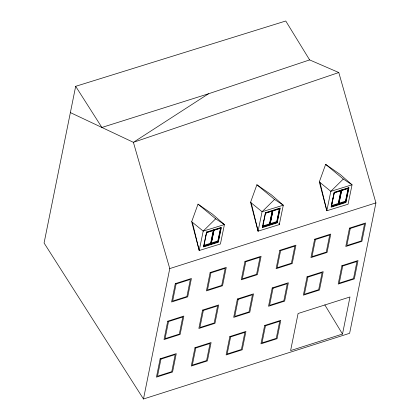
<?xml version="1.0" encoding="UTF-8"?>
<svg xmlns="http://www.w3.org/2000/svg" width="420" height="420" viewBox="0 0 420 420"><rect width="100%" height="100%" fill="white"/><g stroke="black" fill="none" stroke-linecap="round" stroke-linejoin="round"><path stroke-width="0.63" d="M75.673 86.32L44.079 243.012L143.472 399L349.624 333.302L375.921 202.886L338.788 72.529L309.624 59.902L285.757 21L75.673 86.32L101.887 127.46L208.499 93.781L309.624 59.902M143.472 399L169.764 268.585L133.397 142.322L70.376 112.597M342.505 334.052L349.981 296.966L298.084 313.504L290.608 350.59L342.505 334.052L324.818 304.883M205.532 236.528L205.795 235.258M206.666 232.444L221.041 227.892L218.159 241.868L203.784 246.419L206.666 232.444L206.451 232.082M210.714 243.794L213.596 229.819L213.811 230.181L210.929 244.157L210.714 243.794L203.569 246.057L203.784 246.419M214.058 230.102L211.181 244.078L210.961 243.716L217.943 241.505L220.694 228.165M258.069 231.152L262.07 211.733L274.544 199.437L283.295 205.202L279.295 224.621L258.069 231.152L251.234 202.897M263.099 223.514L263.75 220.337M265.54 213.077L279.914 208.525L277.032 222.5L262.658 227.052L265.54 213.077L265.325 212.714M269.588 224.427L272.47 210.452L272.685 210.814L269.803 224.789L269.588 224.427L262.442 226.69L262.658 227.052M272.932 210.735L270.055 224.71L269.834 224.348L272.585 211.008M270.322 223.02L272.816 210.919L279.384 208.84L276.759 221.576L270.191 223.655M277.032 222.5L276.817 222.138L279.568 208.798M331.989 202.482L332.64 199.306M331.627 204.981L333.989 193.52M331.417 206.656L334.299 192.675L348.673 188.123L345.791 202.104L331.417 206.656L331.202 206.293L338.347 204.031L341.098 190.691M345.791 202.104L345.576 201.742L348.458 187.761M191.672 221.708L198.014 204.136L212.41 214.116L224.422 224.574L220.421 243.994L199.196 250.52L191.672 221.708L203.196 231.1L224.422 224.574L215.67 218.804L198.014 204.136M250.546 202.335L256.888 184.769L271.283 194.744L283.295 205.202L262.07 211.733L250.546 202.335L258.074 231.131M319.305 181.939L325.647 164.372L340.043 174.347L352.055 184.805L348.054 204.225L326.828 210.751L319.305 181.939L330.829 191.331L352.055 184.805L343.303 179.041L325.647 164.372M215.67 218.804L203.196 231.1L199.196 250.52L192.36 222.264M343.303 179.041L330.829 191.331L326.828 210.751L319.993 182.501M208.499 93.781L133.397 142.322L338.788 72.529M169.764 268.585L375.921 202.886M265.361 213.281L272.149 211.129L269.524 223.865L262.736 226.018M206.488 232.649L213.276 230.501L210.651 243.238L203.863 245.385M334.12 192.885L340.909 190.733L338.284 203.469L331.495 205.616M269.834 224.348L276.817 222.138M345.576 201.742L338.594 203.952L338.814 204.314L341.691 190.334L341.476 189.971L338.562 204.393L338.347 204.031M256.888 184.769L274.544 199.437M341.229 190.05L341.444 190.412M217.943 241.505L218.159 241.868M279.31 224.542L279.038 223.519L279.295 224.621M160.151 358.764L156.445 377.139L172.552 372.005L176.258 353.635L160.151 358.764M167.727 321.195L164.021 339.57L180.128 334.435L183.834 316.06L167.727 321.195M175.303 283.621L171.596 301.996L187.703 296.861L191.41 278.486L175.303 283.621M160.944 359.116L157.5 376.199L171.759 371.658L175.203 354.569L160.944 359.116M168.52 321.542L165.076 338.63L179.335 334.084L182.779 317L168.52 321.542M176.096 283.973L172.652 301.056L186.91 296.515L190.355 279.426L176.096 283.973M194.985 347.666L191.284 366.035L207.391 360.906L211.097 342.531L194.985 347.666M202.561 310.091L198.859 328.466L214.966 323.332L218.673 304.957L202.561 310.091M210.137 272.517L206.435 290.892L222.542 285.757L226.249 267.388L210.137 272.517M195.783 348.012L192.339 365.101L206.593 360.554L210.042 343.471L195.783 348.012M203.359 310.443L199.915 327.526L214.168 322.98L217.618 305.897L203.359 310.443M210.934 272.869L207.491 289.952L221.744 285.411L225.194 268.322L210.934 272.869M229.824 336.562L226.118 354.937L242.23 349.802L245.931 331.427L229.824 336.562M237.4 298.988L233.693 317.363L249.805 312.228L253.507 293.853L237.4 298.988M244.976 261.418L241.269 279.788L257.381 274.659L261.083 256.284L244.976 261.418M230.617 336.908L227.173 353.997L241.432 349.451L244.876 332.367L230.617 336.908M238.192 299.339L234.749 316.423L249.008 311.881L252.452 294.793L238.192 299.339M245.774 261.765L242.324 278.854L256.583 274.307L260.027 257.224L245.774 261.765M264.663 325.458L260.957 343.833L277.064 338.699L280.77 320.324L264.663 325.458M272.239 287.889L268.532 306.259L284.639 301.13L288.346 282.755L272.239 287.889M279.815 250.315L276.108 268.69L292.215 263.555L295.921 245.18L279.815 250.315M265.456 325.81L262.012 342.893L276.271 338.352L279.715 321.263L265.456 325.81M273.031 288.236L269.588 305.324L283.846 300.778L287.291 283.694L273.031 288.236M280.607 250.661L277.163 267.75L291.422 263.204L294.866 246.12L280.607 250.661M307.072 276.785L303.371 295.16L319.478 290.026L323.185 271.651L307.072 276.785M314.648 239.211L310.947 257.586L327.054 252.452L330.76 234.077L314.648 239.211M307.87 277.132L304.427 294.221L318.685 289.674L322.13 272.591L307.87 277.132M315.446 239.563L312.002 256.646L326.261 252.105L329.705 235.016L315.446 239.563M341.911 265.682L338.205 284.056L354.317 278.922L358.019 260.547L341.911 265.682M349.487 228.113L345.781 246.482L361.893 241.348L365.6 222.978L349.487 228.113M342.709 266.033L339.26 283.117L353.519 278.576L356.969 261.487L342.709 266.033M350.285 228.459L346.836 245.548L361.095 241.001L364.544 223.918L350.285 228.459M206.566 232.045L203.495 246.939L218.3 242.256L221.372 227.357L206.566 232.045M213.943 230.291L211.318 243.023L217.886 240.944L220.511 228.207L213.943 230.291M265.44 212.678L262.369 227.572L277.174 222.884L280.245 207.989L265.44 212.678M334.199 192.281L331.128 207.175L345.933 202.487L349.004 187.593L334.199 192.281M341.576 190.523L338.951 203.259L345.518 201.18L348.143 188.444L341.576 190.523"/></g></svg>
